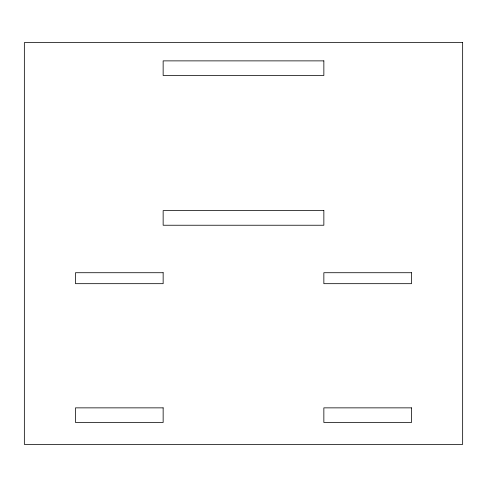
<?xml version="1.0" encoding="UTF-8"?>
<svg xmlns="http://www.w3.org/2000/svg" width="487" height="487" viewBox="0 0 487 487"><rect width="100%" height="100%" fill="white"/><g stroke="black" fill="none" stroke-linecap="round" stroke-linejoin="round"><path stroke-width="0.73" d="M462.65 42.613L24.35 42.613L24.35 444.387L462.65 444.387L462.65 42.613M323.855 60.875L163.145 60.875L163.145 75.485L323.855 75.485L323.855 60.875M323.855 210.627L163.145 210.627L163.145 225.238L323.855 225.238L323.855 210.627M163.145 272.72L75.485 272.72L75.485 283.678L163.145 283.678L163.145 272.72M411.515 272.72L323.855 272.72L323.855 283.678L411.515 283.678L411.515 272.72M163.145 407.863L75.485 407.863L75.485 422.473L163.145 422.473L163.145 407.863M411.515 407.863L323.855 407.863L323.855 422.473L411.515 422.473L411.515 407.863"/></g></svg>
